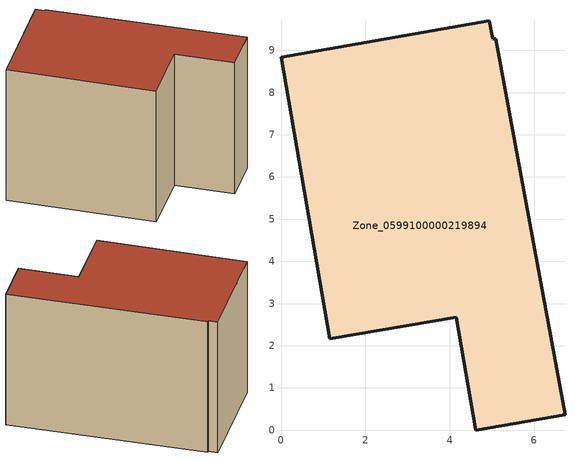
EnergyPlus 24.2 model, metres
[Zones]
Zone_0599100000219894
 floor ground (C_G): 5.09,9.28 6.73,0.37 4.62,0 4.15,2.68 1.15,2.16 0,8.84 4.94,9.7 5.02,9.28 z0
 wall outside (C_F): 4.94,9.7 0,8.84 1.15,2.16 4.15,2.68 4.62,0 6.73,0.37 5.09,9.28 5.02,9.28 4.94,9.7 z0:6.77
 roof outside (C_R): 5.09,9.28 5.02,9.28 4.94,9.7 0,8.84 1.15,2.16 4.15,2.68 4.62,0 6.73,0.37 z6.77
[BUILDING]
Pand.0599100000219894: North Axis=0; Terrain=City; Loads Convergence Tolerance Value=0.04; Temperature Convergence Tolerance Value=0.4; Solar Distribution=FullExterior; Maximum Number of Warmup Days=25; Minimum Number of Warmup Days=1
[Site:Location]
Rotterdam.The.Hague.AP_ZH_NLD Design_Conditions: Latitude=51.96; Longitude=4.45; Time Zone=1; Elevation=-4.5
[SITE:GROUNDTEMPERATURE:BUILDINGSURFACE]
18, 18, 18, 18, 18, 18, 18, 18, 18, 18, 18, 18
[MATERIAL] Thermal Absorptance=0.9; Solar Absorptance=0.7; Visible Absorptance=0.7
Name | Roughness | Thickness | Conductivity | Density | Specific Heat
G.TC.1946 | MediumSmooth | 0.15 | 1 | 540 | 1210
F.TC.1946 | Rough | 0.3 | 0.857143 | 1920 | 840
R.TC.1946 | MediumRough | 0.2 | 0.909091 | 1500 | 1000
[CONSTRUCTION]
C_G: G.TC.1946
C_F: F.TC.1946
C_R: R.TC.1946
[ZONE]
Zone_0599100000219894: Type=1; Multiplier=1; Ceiling Height=Autocalculate; Volume=Autocalculate; Floor Area=autocalculate; Part of Total Floor Area=Yes
[ZONEINFILTRATION:DESIGNFLOWRATE]
Infil_Zone_0599100000219894: Zone or ZoneList or Space or SpaceList=Zone_0599100000219894; Schedule=AlwaysOn; Design Flow Rate Calculation Method=Flow/Area; Flow Rate per Floor Area=0.003; Constant Term Coefficient=1; Temperature Term Coefficient=0; Velocity Term Coefficient=0; Velocity Squared Term Coefficient=0
[HVACTEMPLATE:ZONE:IDEALLOADSAIRSYSTEM]
Zone_0599100000219894: Maximum Heating Supply Air Temperature=50; Minimum Cooling Supply Air Temperature=13; Maximum Heating Supply Air Humidity Ratio=0.0156; Minimum Cooling Supply Air Humidity Ratio=0.0077; Heating Limit=NoLimit; Cooling Limit=NoLimit; Dehumidification Control Type=ConstantSensibleHeatRatio; Cooling Sensible Heat Ratio=0.7; Dehumidification Setpoint=60; Humidification Control Type=None; Humidification Setpoint=30; Outdoor Air Method=None; Outdoor Air Flow Rate per Person=0.00944; Outdoor Air Flow Rate per Zone Floor Area=0; Outdoor Air Flow Rate per Zone=0; Demand Controlled Ventilation Type=None; Outdoor Air Economizer Type=NoEconomizer; Heat Recovery Type=None; Sensible Heat Recovery Effectiveness=0.7; Latent Heat Recovery Effectiveness=0.65
[ZONECONTROL:THERMOSTAT]
ThermostatControl_Zone_0599100000219894: Zone or ZoneList=Zone_0599100000219894; Control Type Schedule=DualSetpointControlType; Control 1=Thermostat_Zone_0599100000219894; Temperature Difference Between Cutout And Setpoint=0
[THERMOSTATSETPOINT:DUALSETPOINT]
Thermostat_Zone_0599100000219894: Heating Setpoint Temperature Schedule=HeatingSetpoint_Zone_0599100000219894; Cooling Setpoint Temperature Schedule=CoolingSetpoint_Zone_0599100000219894
[SCHEDULE:COMPACT]
HeatingSetpoint_Zone_0599100000219894: Through: 12/31, For: AllDays, Until: 24:00, 21
CoolingSetpoint_Zone_0599100000219894: Through: 12/31, For: AllDays, Until: 24:00, 24
DualSetpointControlType: Through: 12/31, For: AllDays, Until: 24:00, 4
AlwaysOn: Through: 12/31, For: AllDays, Until: 24:00, 1
